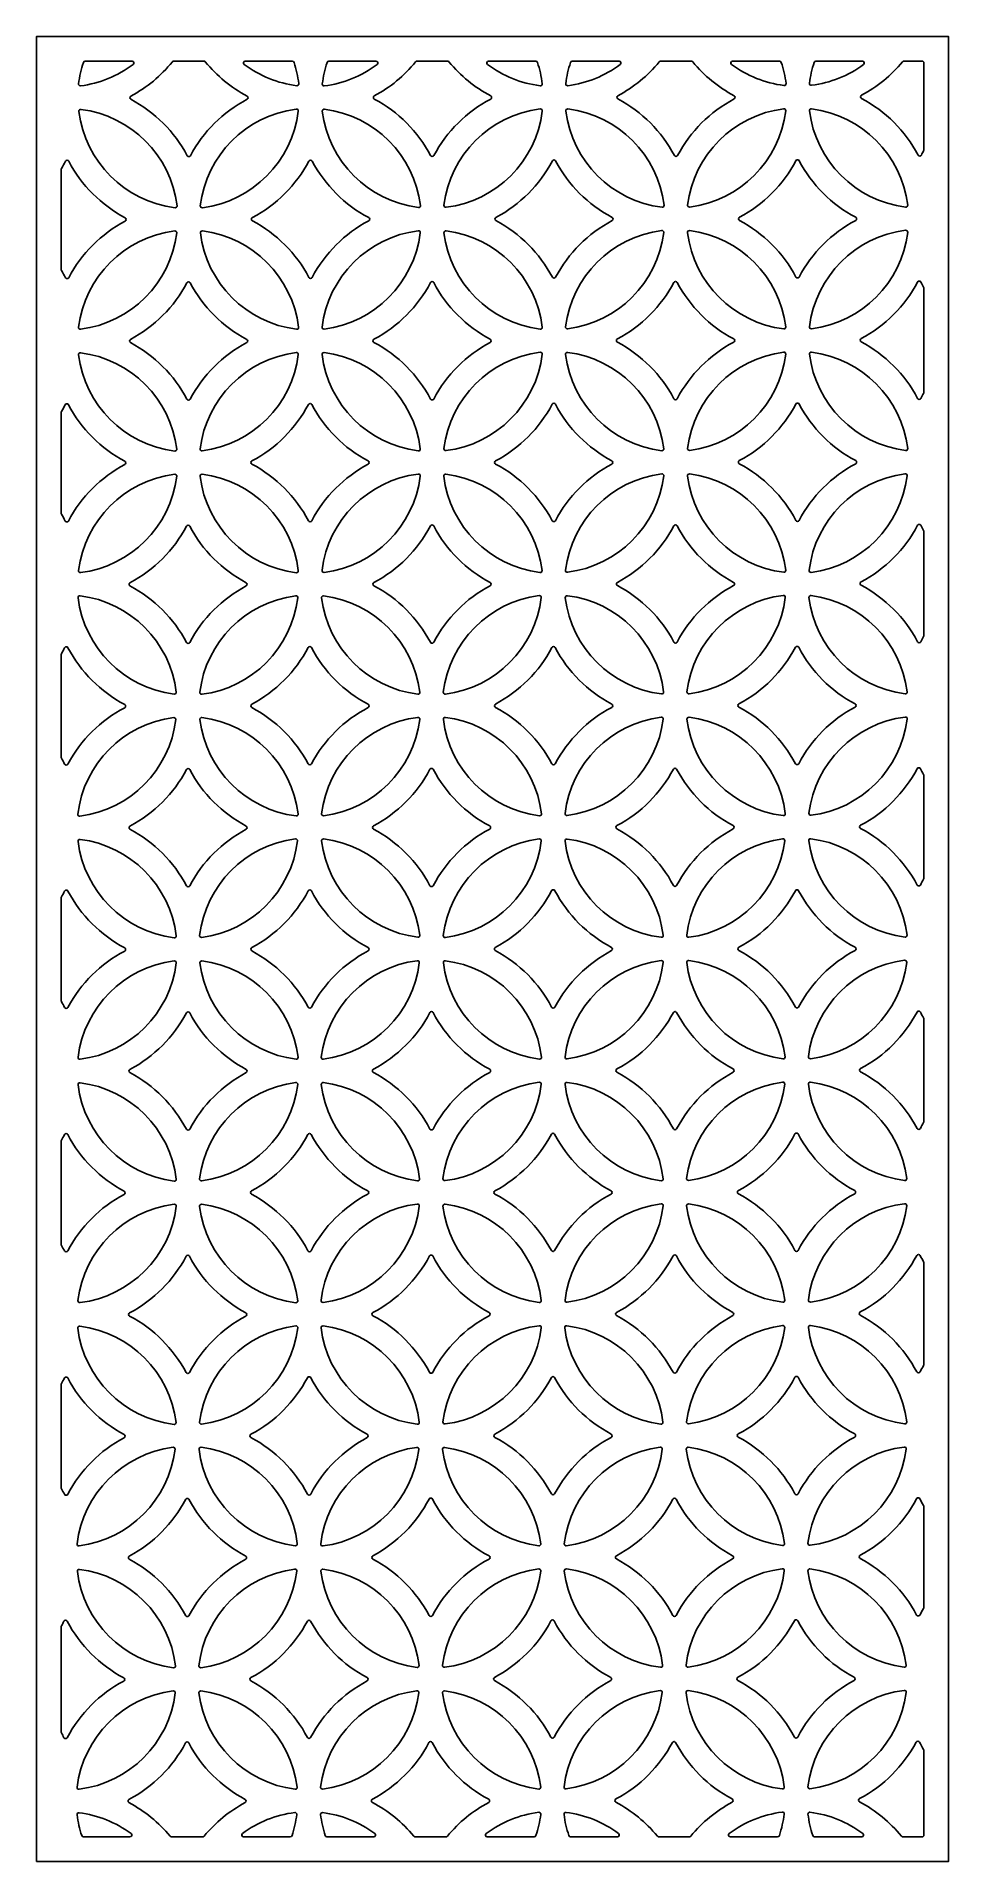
# Model space of a CAD drawing. Header units: millimetres. Extents: x -245 to 755, y -777 to 1223.
import ezdxf

# ---------------------------------------------------------------- set-up
doc = ezdxf.new("R2010")
doc.units = ezdxf.units.MM
doc.layers.add('Default', color=70, linetype='Continuous')

msp = doc.modelspace()

# ---------------------------------------------------------------- linework, layer by layer
at = {"layer": 'Default'}
msp.add_lwpolyline([(-245, -777), (755, -777), (755, 1223), (-245, 1223)], close=True, dxfattribs=at)
for points in [[(-191.7, 1196), (-140.2, 1196, -0.719981), (-139, 1192.4, -0.130249), (-196.7, 1168.9, -0.489352), (-198.9, 1171.2, -0.049607), (-193.6, 1194.6, -0.323204)], [(-96, 1195.3, -0.099886), (-141.5, 1157.7, 0.600317), (-141.5, 1154.2, -0.14973), (-79.8, 1092.4, 0.600317), (-76.2, 1092.4, -0.150338), (-14, 1154.2, 0.603772), (-14, 1157.7, -0.100395), (-59.9, 1195.3, 0.225195), (-61.4, 1196), (-94.5, 1196, 0.225999)], [(-16.1, 1196), (35.5, 1196, -0.322968), (37.4, 1194.6, -0.04915), (42.6, 1171.4, -0.489349), (40.4, 1169.1, -0.130006), (-17.3, 1192.4, -0.721364)], [(75.6, 1196), (127.2, 1196, -0.719533), (128.4, 1192.4, -0.130549), (70.6, 1168.8, -0.489352), (68.4, 1171.1, -0.049795), (73.7, 1194.6, -0.322997)], [(170.7, 1195.3, -0.099414), (125.4, 1157.9, 0.600317), (125.4, 1154.4, -0.14973), (187.2, 1092.6, 0.600317), (190.7, 1092.6, -0.150338), (253, 1154.4, 0.603772), (253, 1157.9, -0.099922), (207.3, 1195.3, 0.224703), (205.7, 1196), (172.3, 1196, 0.225508)], [(250.7, 1196), (302.4, 1196, -0.322601), (304.3, 1194.6, -0.049483), (309.6, 1171.2, -0.489349), (307.4, 1169, -0.130541), (249.5, 1192.4, -0.720566)], [(342.5, 1196), (393.9, 1196, -0.72069), (395.1, 1192.4, -0.129774), (337.6, 1169.1, -0.489352), (335.3, 1171.3, -0.049311), (340.6, 1194.6, -0.323531)], [(437.9, 1195.3, -0.099354), (392.5, 1158.1, 0.602038), (392.5, 1154.6, -0.150335), (454.4, 1092.6, 0.602038), (458, 1092.6, -0.150335), (520, 1154.6, 0.602038), (520, 1158.1, -0.099354), (474.5, 1195.3, 0.224428), (473, 1196), (439.4, 1196, 0.224428)], [(518.3, 1196), (569.7, 1196, -0.323294), (571.6, 1194.6, -0.048854), (576.9, 1171.5, -0.489349), (574.6, 1169.3, -0.129529), (517.1, 1192.4, -0.722078)], [(609.6, 1196), (660.8, 1196, -0.723255), (661.9, 1192.4, -0.128743), (604.8, 1169.5, -0.489349), (602.5, 1171.7, -0.048367), (607.7, 1194.6, -0.32383)], [(704.7, 1195.3, -0.098372), (659.6, 1158.6, 0.602038), (659.6, 1155.1, -0.150335), (721.6, 1093.1, 0.602038), (725.2, 1093.1, -0.008861), (727.7, 1097.7, 0.131349), (728, 1098.7), (728, 1194, 0.414214), (726, 1196), (706.3, 1196, 0.223407)], [(-93, 1035.4, -0.342869), (-198.5, 1140.9, -0.489349), (-196.3, 1143.1, -0.342869), (-90.8, 1037.6, -0.489349)], [(42.1, 1141.2, -0.342866), (-63.1, 1035.4, -0.489352), (-65.4, 1037.6, -0.342866), (39.8, 1143.4, -0.489352)], [(173.9, 1035.6, -0.342869), (68.4, 1141.1, -0.489349), (70.6, 1143.4, -0.342869), (176.1, 1037.9, -0.489349)], [(309.6, 1141.3, -0.342869), (204.1, 1035.8, -0.489349), (201.8, 1038.1, -0.342869), (307.3, 1143.6, -0.489349)], [(440.9, 1035.8, -0.342869), (335.4, 1141.3, -0.489349), (337.6, 1143.6, -0.342869), (443.1, 1038.1, -0.489349)], [(576.5, 1141.6, -0.342869), (471, 1036.1, -0.489349), (468.8, 1038.3, -0.342869), (574.3, 1143.8, -0.489349)], [(708, 1036, -0.342869), (602.5, 1141.5, -0.489349), (604.8, 1143.7, -0.342869), (710.3, 1038.2, -0.489349)], [(-217.7, 966.6, -0.015231), (-213.2, 958.7, 0.602038), (-209.7, 958.7, -0.150335), (-147.7, 1020.7, 0.602038), (-147.7, 1024.3, -0.150335), (-209.7, 1086.3, 0.602038), (-213.2, 1086.3, -0.015231), (-217.7, 1078.4, 0.137834), (-218, 1077.3), (-218, 967.7, 0.137834)], [(53.7, 1086.5, -0.150335), (-8.3, 1024.5, 0.602038), (-8.3, 1021, -0.150335), (53.7, 959, 0.602038), (57.3, 959, -0.150335), (119.3, 1021, 0.602038), (119.3, 1024.5, -0.150335), (57.3, 1086.5, 0.602038)], [(320.7, 1086.7, -0.150335), (258.7, 1024.7, 0.602038), (258.7, 1021.2, -0.150335), (320.7, 959.2, 0.602038), (324.2, 959.2, -0.150335), (386.2, 1021.2, 0.602038), (386.2, 1024.7, -0.150335), (324.2, 1086.7, 0.602038)], [(587.7, 1086.9, -0.150335), (525.7, 1024.9, 0.602038), (525.7, 1021.4, -0.150335), (587.7, 959.4, 0.602038), (591.2, 959.4, -0.150335), (653.2, 1021.4, 0.602038), (653.2, 1024.9, -0.150335), (591.2, 1086.9, 0.602038)], [(-91.1, 1007.7, -0.342869), (-196.6, 902.2, -0.489349), (-198.9, 904.4, -0.342869), (-93.4, 1009.9, -0.489349)], [(40.2, 902.2, -0.342869), (-65.3, 1007.7, -0.489349), (-63.1, 1009.9, -0.342869), (42.4, 904.4, -0.489349)], [(175.8, 1007.9, -0.342869), (70.3, 902.4, -0.489349), (68.1, 904.6, -0.342869), (173.6, 1010.1, -0.489349)], [(307.3, 902.3, -0.342869), (201.8, 1007.8, -0.489349), (204.1, 1010, -0.342869), (309.6, 904.5, -0.489349)], [(442.8, 1008.1, -0.342869), (337.3, 902.6, -0.489349), (335.1, 904.9, -0.342869), (440.6, 1010.4, -0.489349)], [(574.3, 902.5, -0.342869), (468.8, 1008, -0.489349), (471, 1010.3, -0.342869), (576.5, 904.8, -0.489349)], [(710.3, 1008.3, -0.342869), (604.7, 902.8, -0.489349), (602.5, 905, -0.342869), (708, 1010.6, -0.489349)], [(-80, 953.1, -0.150335), (-142, 891.1, 0.602038), (-142, 887.5, -0.150335), (-80, 825.5, 0.602038), (-76.5, 825.5, -0.150335), (-14.5, 887.5, 0.602038), (-14.5, 891.1, -0.150335), (-76.5, 953.1, 0.602038)], [(187, 953.3, -0.150335), (125, 891.3, 0.602038), (125, 887.7, -0.150335), (187, 825.7, 0.602038), (190.5, 825.7, -0.150335), (252.5, 887.7, 0.602038), (252.5, 891.3, -0.150335), (190.5, 953.3, 0.602038)], [(453.9, 953.5, -0.150335), (391.9, 891.5, 0.602038), (391.9, 888, -0.150335), (453.9, 826, 0.602038), (457.5, 826, -0.150335), (519.5, 888, 0.602038), (519.5, 891.5, -0.150335), (457.5, 953.5, 0.602038)], [(727.7, 948.4, -0.010597), (724.7, 953.9, 0.602038), (721.1, 953.9, -0.150335), (659.1, 891.9, 0.602038), (659.1, 888.4, -0.150335), (721.1, 826.4, 0.602038), (724.7, 826.4, -0.010597), (727.7, 831.9, 0.133116), (728, 832.9), (728, 947.4, 0.133116)], [(-93.4, 768.7, -0.342869), (-198.9, 874.2, -0.489349), (-196.6, 876.4, -0.342869), (-91.1, 770.9, -0.489349)], [(42.1, 874.5, -0.342869), (-63.4, 769, -0.489349), (-65.6, 771.2, -0.342869), (39.9, 876.7, -0.489349)], [(173.6, 768.9, -0.342869), (68.1, 874.4, -0.489349), (70.3, 876.6, -0.342869), (175.8, 771.1, -0.489349)], [(309.6, 874.7, -0.342869), (204, 769.2, -0.489349), (201.8, 771.4, -0.342869), (307.3, 876.9, -0.489349)], [(440.6, 769.1, -0.342869), (335.1, 874.6, -0.489349), (337.3, 876.8, -0.342869), (442.8, 771.3, -0.489349)], [(576.5, 874.9, -0.342869), (471, 769.4, -0.489349), (468.8, 771.6, -0.342869), (574.3, 877.1, -0.489349)], [(708, 769.3, -0.342869), (602.5, 874.8, -0.489349), (604.7, 877, -0.342869), (710.3, 771.5, -0.489349)], [(-217.7, 699.4, -0.014223), (-213.5, 692, 0.602038), (-210, 692, -0.150335), (-148, 754, 0.602038), (-148, 757.5, -0.150335), (-210, 819.5, 0.602038), (-213.5, 819.5, -0.014223), (-217.7, 812.1, 0.136807), (-218, 811.1), (-218, 700.4, 0.136807)], [(53.2, 819.8, -0.150335), (-8.8, 757.8, 0.602038), (-8.8, 754.3, -0.150335), (53.2, 692.3, 0.602038), (56.8, 692.3, -0.150335), (118.7, 754.3, 0.602038), (118.7, 757.8, -0.150335), (56.8, 819.8, 0.602038)], [(385.9, 758, -0.150335), (323.9, 820, 0.602038), (320.4, 820, -0.150335), (258.4, 758, 0.602038), (258.4, 754.4, -0.150335), (320.4, 692.4, 0.602038), (323.9, 692.4, -0.150335), (385.9, 754.4, 0.602038)], [(653.2, 758.2, -0.150335), (591.2, 820.2, 0.602038), (587.6, 820.2, -0.150335), (525.6, 758.2, 0.602038), (525.6, 754.7, -0.150335), (587.6, 692.7, 0.602038), (591.2, 692.7, -0.150335), (653.2, 754.7, 0.602038)], [(-91.2, 741, -0.342869), (-196.7, 635.5, -0.489349), (-198.9, 637.7, -0.342869), (-93.4, 743.2, -0.489349)], [(39.9, 635.4, -0.342869), (-65.6, 740.9, -0.489349), (-63.4, 743.2, -0.342869), (42.1, 637.7, -0.489349)], [(175.8, 741.2, -0.342869), (70.3, 635.7, -0.489349), (68.1, 638, -0.342869), (173.6, 743.5, -0.489349)], [(307, 635.6, -0.342869), (201.5, 741.1, -0.489349), (203.8, 743.3, -0.342869), (309.3, 637.8, -0.489349)], [(442.8, 741.4, -0.342869), (337.3, 635.9, -0.489349), (335, 638.2, -0.342869), (440.5, 743.7, -0.489349)], [(574.3, 635.8, -0.342869), (468.8, 741.3, -0.489349), (471, 743.6, -0.342869), (576.5, 638.1, -0.489349)], [(709.6, 741.5, -0.342866), (604.4, 635.7, -0.489352), (602.2, 638, -0.342866), (707.4, 743.8, -0.489352)], [(-80.5, 686.4, -0.150335), (-142.5, 624.4, 0.602038), (-142.5, 620.9, -0.150335), (-80.5, 558.9, 0.602038), (-77, 558.9, -0.150335), (-15, 620.9, 0.602038), (-15, 624.4, -0.150335), (-77, 686.4, 0.602038)], [(252.5, 624.6, -0.150335), (190.5, 686.6, 0.602038), (186.9, 686.6, -0.150335), (124.9, 624.6, 0.602038), (124.9, 621.1, -0.150335), (186.9, 559.1, 0.602038), (190.5, 559.1, -0.150335), (252.5, 621.1, 0.602038)], [(519.4, 624.8, -0.150335), (457.4, 686.8, 0.602038), (453.9, 686.8, -0.150335), (391.9, 624.8, 0.602038), (391.9, 621.3, -0.150335), (453.9, 559.3, 0.602038), (457.4, 559.3, -0.150335), (519.4, 621.3, 0.602038)], [(727.7, 681.7, -0.010674), (724.6, 687.3, 0.602038), (721.1, 687.3, -0.150335), (659.1, 625.3, 0.602038), (659.1, 621.7, -0.150335), (721.1, 559.7, 0.602038), (724.6, 559.7, -0.010674), (727.7, 565.3, 0.133194), (728, 566.3), (728, 680.7, 0.133194)], [(-93.9, 502.4, -0.342869), (-199.4, 607.9, -0.489349), (-197.2, 610.1, -0.342869), (-91.7, 504.6, -0.489349)], [(41.5, 607.8, -0.342866), (-63.7, 502.1, -0.489352), (-65.9, 504.3, -0.342866), (39.3, 610.1, -0.489352)], [(173.1, 502.2, -0.342869), (67.6, 607.7, -0.489349), (69.8, 610, -0.342869), (175.3, 504.5, -0.489349)], [(308.5, 608.1, -0.342866), (203.3, 502.3, -0.489352), (201, 504.5, -0.342866), (306.3, 610.3, -0.489352)], [(440.3, 502.5, -0.342869), (334.8, 608, -0.489349), (337.1, 610.2, -0.342869), (442.6, 504.7, -0.489349)], [(576, 608.2, -0.342869), (470.5, 502.7, -0.489349), (468.2, 505, -0.342869), (573.8, 610.5, -0.489349)], [(707.5, 502.6, -0.342869), (602, 608.1, -0.489349), (604.2, 610.4, -0.342869), (709.7, 504.9, -0.489349)], [(-217.7, 432.2, -0.012511), (-214.1, 425.7, 0.600317), (-210.5, 425.7, -0.150338), (-148.3, 487.4, 0.603772), (-148.3, 490.9, -0.15095), (-210.5, 553.2, 0.603772), (-214.1, 553.2, -0.012616), (-217.7, 546.6, 0.134181), (-218, 545.6), (-218, 433.2, 0.135364)], [(-8.9, 487.6, -0.14973), (52.9, 425.9, 0.600317), (56.4, 425.9, -0.150338), (118.7, 487.6, 0.603772), (118.7, 491.2, -0.15095), (56.4, 553.4, 0.603772), (52.9, 553.4, -0.150338), (-8.9, 491.2, 0.600317)], [(320.2, 553.4, -0.150335), (258.2, 491.4, 0.602038), (258.2, 487.8, -0.150335), (320.2, 425.8, 0.602038), (323.7, 425.8, -0.150335), (385.7, 487.8, 0.602038), (385.7, 491.4, -0.150335), (323.7, 553.4, 0.602038)], [(587.1, 553.6, -0.150335), (525.1, 491.6, 0.602038), (525.1, 488.1, -0.150335), (587.1, 426.1, 0.602038), (590.7, 426.1, -0.150335), (652.6, 488.1, 0.602038), (652.6, 491.6, -0.150335), (590.7, 553.6, 0.602038)], [(-92.2, 474.4, -0.342866), (-197.4, 368.6, -0.489352), (-199.7, 370.9, -0.342866), (-94.4, 476.6, -0.489352)], [(39.6, 368.8, -0.342869), (-65.9, 474.4, -0.489349), (-63.6, 476.6, -0.342869), (41.9, 371.1, -0.489349)], [(175.3, 474.6, -0.342869), (69.8, 369.1, -0.489349), (67.5, 371.3, -0.342869), (173.1, 476.8, -0.489349)], [(306.6, 369.1, -0.342869), (201.1, 474.6, -0.489349), (203.3, 476.8, -0.342869), (308.8, 371.3, -0.489349)], [(442.2, 474.8, -0.342869), (336.7, 369.3, -0.489349), (334.5, 371.5, -0.342869), (440, 477, -0.489349)], [(573.8, 369.2, -0.342869), (468.2, 474.7, -0.489349), (470.5, 476.9, -0.342869), (576, 371.4, -0.489349)], [(709.7, 475, -0.342869), (604.2, 369.5, -0.489349), (602, 371.7, -0.342869), (707.5, 477.2, -0.489349)], [(-80.5, 419.7, -0.150335), (-142.5, 357.7, 0.602038), (-142.5, 354.2, -0.150335), (-80.5, 292.2, 0.602038), (-77, 292.2, -0.150335), (-15, 354.2, 0.602038), (-15, 357.7, -0.150335), (-77, 419.7, 0.602038)], [(186.4, 419.9, -0.150335), (124.4, 357.9, 0.602038), (124.4, 354.4, -0.150335), (186.4, 292.4, 0.602038), (190, 292.4, -0.150335), (251.9, 354.4, 0.602038), (251.9, 357.9, -0.150335), (190, 419.9, 0.602038)], [(453.4, 420.2, -0.150335), (391.4, 358.2, 0.602038), (391.4, 354.6, -0.150335), (453.4, 292.6, 0.602038), (456.9, 292.6, -0.150335), (518.9, 354.6, 0.602038), (518.9, 358.2, -0.150335), (456.9, 420.2, 0.602038)], [(727.7, 414.2, -0.012378), (724.1, 420.6, 0.602038), (720.6, 420.6, -0.150335), (658.6, 358.6, 0.602038), (658.6, 355.1, -0.150335), (720.6, 293.1, 0.602038), (724.1, 293.1, -0.012378), (727.7, 299.5, 0.134928), (728, 300.5), (728, 413.1, 0.134928)], [(-93.9, 235.3, -0.342869), (-199.4, 340.8, -0.489349), (-197.2, 343.1, -0.342869), (-91.7, 237.5, -0.489349)], [(41.2, 341.5, -0.342866), (-64, 235.7, -0.489352), (-66.2, 237.9, -0.342866), (39, 343.7, -0.489352)], [(173, 235.9, -0.342869), (67.5, 341.4, -0.489349), (69.8, 343.6, -0.342869), (175.3, 238.1, -0.489349)], [(308.5, 341.4, -0.342866), (203.3, 235.6, -0.489352), (201, 237.8, -0.342866), (306.2, 343.6, -0.489352)], [(440, 235.8, -0.342869), (334.5, 341.3, -0.489349), (336.7, 343.5, -0.342869), (442.2, 238, -0.489349)], [(575.4, 341.6, -0.342866), (470.2, 235.8, -0.489352), (468, 238, -0.342866), (573.2, 343.8, -0.489352)], [(707.3, 236, -0.342869), (601.8, 341.5, -0.489349), (604, 343.8, -0.342869), (709.5, 238.3, -0.489349)], [(-217.7, 165.4, -0.012435), (-214.1, 159, 0.600317), (-210.5, 159, -0.150338), (-148.3, 220.7, 0.603772), (-148.3, 224.3, -0.15095), (-210.5, 286.5, 0.603772), (-214.1, 286.5, -0.012539), (-217.7, 280, 0.134104), (-218, 278.9), (-218, 166.5, 0.135287)], [(-8.9, 220.9, -0.14973), (52.9, 159.2, 0.600317), (56.4, 159.2, -0.150338), (118.6, 220.9, 0.603772), (118.7, 224.5, -0.15095), (56.4, 286.7, 0.603772), (52.9, 286.7, -0.150338), (-8.9, 224.5, 0.600317)], [(258.1, 221.2, -0.14973), (319.8, 159.4, 0.600317), (323.4, 159.4, -0.150338), (385.6, 221.2, 0.603772), (385.6, 224.7, -0.15095), (323.4, 286.9, 0.603772), (319.8, 286.9, -0.150338), (258.1, 224.7, 0.600317)], [(587.1, 286.9, -0.150335), (525.1, 224.9, 0.602038), (525.1, 221.4, -0.150335), (587.1, 159.4, 0.602038), (590.6, 159.4, -0.150335), (652.6, 221.4, 0.602038), (652.6, 224.9, -0.150335), (590.6, 286.9, 0.602038)], [(-91.7, 207.7, -0.342869), (-197.2, 102.2, -0.489349), (-199.4, 104.4, -0.342869), (-93.9, 209.9, -0.489349)], [(39.6, 102.2, -0.342869), (-65.9, 207.7, -0.489349), (-63.7, 209.9, -0.342869), (41.8, 104.4, -0.489349)], [(174.7, 207.9, -0.342866), (69.5, 102.2, -0.489352), (67.3, 104.4, -0.342866), (172.5, 210.2, -0.489352)], [(306.6, 102.4, -0.342869), (201.1, 207.9, -0.489349), (203.3, 210.1, -0.342869), (308.8, 104.6, -0.489349)], [(442.2, 208.1, -0.342869), (336.7, 102.6, -0.489349), (334.5, 104.8, -0.342869), (440, 210.3, -0.489349)], [(573.5, 102.6, -0.342869), (468, 208.1, -0.489349), (470.3, 210.3, -0.342869), (575.8, 104.8, -0.489349)], [(709.2, 208.3, -0.342869), (603.7, 102.8, -0.489349), (601.4, 105.1, -0.342869), (706.9, 210.6, -0.489349)], [(-80.6, 153, -0.150335), (-142.6, 91, 0.602038), (-142.6, 87.5, -0.150335), (-80.6, 25.5, 0.602038), (-77, 25.5, -0.150335), (-15, 87.5, 0.602038), (-15, 91, -0.150335), (-77, 153, 0.602038)], [(186.4, 153.3, -0.150335), (124.4, 91.3, 0.602038), (124.4, 87.7, -0.150335), (186.4, 25.7, 0.602038), (189.9, 25.7, -0.150335), (251.9, 87.7, 0.602038), (251.9, 91.3, -0.150335), (189.9, 153.3, 0.602038)], [(453.4, 153.5, -0.150335), (391.4, 91.5, 0.602038), (391.4, 87.9, -0.150335), (453.4, 25.9, 0.602038), (456.9, 25.9, -0.150335), (518.9, 87.9, 0.602038), (518.9, 91.5, -0.150335), (456.9, 153.5, 0.602038)], [(727.7, 147.4, -0.012453), (724.1, 153.9, 0.602038), (720.5, 153.9, -0.150335), (658.5, 91.9, 0.602038), (658.5, 88.4, -0.150335), (720.5, 26.4, 0.602038), (724.1, 26.4, -0.012453), (727.7, 32.9, 0.135005), (728, 33.9), (728, 146.4, 0.135005)], [(-93.9, -31.4, -0.342869), (-199.4, 74.1, -0.489349), (-197.2, 76.4, -0.342869), (-91.7, -29.1, -0.489349)], [(41.5, 74.5, -0.342869), (-64, -31.1, -0.489349), (-66.2, -28.8, -0.342869), (39.3, 76.7, -0.489349)], [(172.8, -31.1, -0.342869), (67.3, 74.5, -0.489349), (69.5, 76.7, -0.342869), (175.1, -28.8, -0.489349)], [(308.5, 74.7, -0.342869), (203, -30.8, -0.489349), (200.7, -28.6, -0.342869), (306.2, 76.9, -0.489349)], [(440, -30.9, -0.342869), (334.5, 74.6, -0.489349), (336.7, 76.8, -0.342869), (442.2, -28.7, -0.489349)], [(575.4, 74.9, -0.342869), (469.9, -30.6, -0.489349), (467.7, -28.4, -0.342869), (573.2, 77.1, -0.489349)], [(706.9, -30.7, -0.342869), (601.4, 74.8, -0.489349), (603.7, 77, -0.342869), (709.2, -28.5, -0.489349)], [(-217.7, -101.8, -0.011706), (-214.3, -107.9, 0.602038), (-210.8, -107.9, -0.150335), (-148.8, -45.9, 0.602038), (-148.8, -42.4, -0.150335), (-210.8, 19.6, 0.602038), (-214.3, 19.6, -0.011706), (-217.7, 13.5, 0.134244), (-218, 12.5), (-218, -100.8, 0.134244)], [(52.6, 19.8, -0.150335), (-9.3, -42.2, 0.602038), (-9.3, -45.7, -0.150335), (52.6, -107.7, 0.602038), (56.2, -107.7, -0.150335), (118.2, -45.7, 0.602038), (118.2, -42.2, -0.150335), (56.2, 19.8, 0.602038)], [(319.6, 20, -0.150335), (257.6, -42, 0.602038), (257.6, -45.5, -0.150335), (319.6, -107.5, 0.602038), (323.1, -107.5, -0.150335), (385.1, -45.5, 0.602038), (385.1, -42, -0.150335), (323.1, 20, 0.602038)], [(586.6, 20.3, -0.150335), (524.6, -41.7, 0.602038), (524.6, -45.3, -0.150335), (586.6, -107.3, 0.602038), (590.1, -107.3, -0.150335), (652.1, -45.3, 0.602038), (652.1, -41.7, -0.150335), (590.1, 20.3, 0.602038)], [(-91.7, -59, -0.342869), (-197.2, -164.5, -0.489349), (-199.5, -162.3, -0.342869), (-94, -56.8, -0.489349)], [(39.3, -164.6, -0.342869), (-66.2, -59.1, -0.489349), (-64, -56.8, -0.342869), (41.5, -162.4, -0.489349)], [(174.7, -58.8, -0.342869), (69.2, -164.3, -0.489349), (67, -162, -0.342869), (172.5, -56.5, -0.489349)], [(306.2, -164.4, -0.342869), (200.7, -58.9, -0.489349), (203, -56.6, -0.342869), (308.5, -162.1, -0.489349)], [(442.2, -58.6, -0.342869), (336.7, -164.1, -0.489349), (334.5, -161.8, -0.342869), (440, -56.3, -0.489349)], [(573.2, -164.1, -0.342869), (467.7, -58.6, -0.489349), (469.9, -56.4, -0.342869), (575.4, -161.9, -0.489349)], [(709.2, -58.4, -0.342869), (603.7, -163.9, -0.489349), (601.4, -161.6, -0.342869), (706.9, -56.1, -0.489349)], [(-15.4, -175.7, -0.150335), (-77.3, -113.7, 0.602038), (-80.9, -113.7, -0.150335), (-142.9, -175.7, 0.602038), (-142.9, -179.3, -0.150335), (-80.9, -241.2, 0.602038), (-77.3, -241.2, -0.150335), (-15.4, -179.3, 0.602038)], [(185.9, -113.4, -0.150335), (123.9, -175.4, 0.602038), (123.9, -178.9, -0.150335), (185.9, -240.9, 0.602038), (189.4, -240.9, -0.150335), (251.4, -178.9, 0.602038), (251.4, -175.4, -0.150335), (189.4, -113.4, 0.602038)], [(518.6, -175.3, -0.150335), (456.6, -113.3, 0.602038), (453, -113.3, -0.150335), (391, -175.3, 0.602038), (391, -178.8, -0.150335), (453, -240.8, 0.602038), (456.6, -240.8, -0.150335), (518.6, -178.8, 0.602038)], [(727.7, -119.8, -0.013473), (723.8, -112.8, 0.602038), (720.2, -112.8, -0.150335), (658.2, -174.8, 0.602038), (658.2, -178.4, -0.150335), (720.2, -240.4, 0.602038), (723.8, -240.4, -0.013473), (727.7, -233.4, 0.136043), (728, -232.3), (728, -120.9, 0.136043)], [(-94.2, -298.1, -0.342869), (-199.8, -192.6, -0.489349), (-197.5, -190.4, -0.342869), (-92, -295.9, -0.489349)], [(41.5, -192.2, -0.342869), (-64, -297.7, -0.489349), (-66.2, -295.5, -0.342869), (39.3, -190, -0.489349)], [(172.5, -297.8, -0.342869), (67, -192.3, -0.489349), (69.2, -190.1, -0.342869), (174.7, -295.6, -0.489349)], [(308.5, -192, -0.342869), (203, -297.5, -0.489349), (200.7, -295.3, -0.342869), (306.2, -189.8, -0.489349)], [(439.7, -297.7, -0.342869), (334.2, -192.2, -0.489349), (336.4, -189.9, -0.342869), (441.9, -295.4, -0.489349)], [(575.4, -191.8, -0.342869), (469.9, -297.3, -0.489349), (467.7, -295.1, -0.342869), (573.2, -189.6, -0.489349)], [(706.9, -297.4, -0.342869), (601.4, -191.9, -0.489349), (603.7, -189.7, -0.342869), (709.2, -295.2, -0.489349)], [(-217.7, -368.6, -0.01163), (-214.3, -374.6, 0.602038), (-210.8, -374.6, -0.150335), (-148.8, -312.6, 0.602038), (-148.8, -309.1, -0.150335), (-210.8, -247.1, 0.602038), (-214.3, -247.1, -0.01163), (-217.7, -253.1, 0.134166), (-218, -254.2), (-218, -367.5, 0.134166)], [(52.1, -246.8, -0.150335), (-9.9, -308.8, 0.602038), (-9.9, -312.4, -0.150335), (52.1, -374.4, 0.602038), (55.7, -374.4, -0.150335), (117.7, -312.4, 0.602038), (117.7, -308.8, -0.150335), (55.7, -246.8, 0.602038)], [(385.1, -308.6, -0.150335), (323.1, -246.7, 0.602038), (319.6, -246.7, -0.150335), (257.6, -308.6, 0.602038), (257.6, -312.2, -0.150335), (319.6, -374.2, 0.602038), (323.1, -374.2, -0.150335), (385.1, -312.2, 0.602038)], [(652.1, -308.4, -0.150335), (590.1, -246.4, 0.602038), (586.5, -246.4, -0.150335), (524.5, -308.4, 0.602038), (524.5, -312, -0.150335), (586.5, -374, 0.602038), (590.1, -374, -0.150335), (652.1, -312, 0.602038)], [(-93.1, -325.3, -0.342866), (-198.3, -431.1, -0.489352), (-200.5, -428.9, -0.342866), (-95.3, -323.1, -0.489352)], [(38.7, -430.9, -0.342869), (-66.8, -325.4, -0.489349), (-64.5, -323.1, -0.342869), (41, -428.6, -0.489349)], [(174.2, -325.4, -0.342866), (69, -431.2, -0.489352), (66.7, -428.9, -0.342866), (171.9, -323.2, -0.489352)], [(305.7, -431, -0.342869), (200.2, -325.5, -0.489349), (202.5, -323.3, -0.342869), (308, -428.8, -0.489349)], [(441.1, -325.2, -0.342866), (335.9, -431, -0.489352), (333.7, -428.7, -0.342866), (438.9, -322.9, -0.489352)], [(573, -430.7, -0.342869), (467.5, -325.2, -0.489349), (469.7, -323, -0.342869), (575.2, -428.5, -0.489349)], [(708.6, -325, -0.342869), (603.1, -430.5, -0.489349), (600.9, -428.3, -0.342869), (706.4, -322.8, -0.489349)], [(-143.2, -445.8, -0.14973), (-81.4, -507.6, 0.600317), (-77.9, -507.6, -0.150338), (-15.6, -445.8, 0.603772), (-15.6, -442.3, -0.15095), (-77.9, -380.1, 0.603772), (-81.4, -380.1, -0.150338), (-143.2, -442.3, 0.600317)], [(123.8, -445.6, -0.14973), (185.6, -507.4, 0.600317), (189.1, -507.4, -0.150338), (251.3, -445.6, 0.603772), (251.3, -442.1, -0.15095), (189.1, -379.8, 0.603772), (185.5, -379.8, -0.150338), (123.8, -442.1, 0.600317)], [(452.8, -379.9, -0.150335), (390.8, -441.9, 0.602038), (390.8, -445.4, -0.150335), (452.8, -507.4, 0.602038), (456.3, -507.4, -0.150335), (518.3, -445.4, 0.602038), (518.3, -441.9, -0.150335), (456.3, -379.9, 0.602038)], [(727.7, -386.8, -0.014212), (723.5, -379.4, 0.602038), (720, -379.4, -0.150335), (658, -441.4, 0.602038), (658, -444.9, -0.150335), (720, -506.9, 0.602038), (723.5, -506.9, -0.014212), (727.7, -499.6, 0.136795), (728, -498.5), (728, -387.8, 0.136795)], [(-94.7, -564.6, -0.342869), (-200.2, -459.1, -0.489349), (-198, -456.9, -0.342869), (-92.5, -562.4, -0.489349)], [(40.4, -458.8, -0.342866), (-64.8, -564.6, -0.489352), (-67, -562.4, -0.342866), (38.2, -456.6, -0.489352)], [(172.3, -564.4, -0.342869), (66.8, -458.9, -0.489349), (69, -456.7, -0.342869), (174.5, -562.2, -0.489349)], [(307.9, -458.7, -0.342869), (202.4, -564.2, -0.489349), (200.2, -561.9, -0.342869), (305.7, -456.4, -0.489349)], [(439.2, -564.2, -0.342869), (333.7, -458.7, -0.489349), (336, -456.4, -0.342869), (441.5, -561.9, -0.489349)], [(574.9, -458.4, -0.342869), (469.4, -564, -0.489349), (467.2, -561.7, -0.342869), (572.7, -456.2, -0.489349)], [(706.4, -564, -0.342869), (600.9, -458.5, -0.489349), (603.1, -456.3, -0.342869), (708.6, -561.8, -0.489349)], [(-218, -519.9), (-218, -635.1, 0.132424), (-217.7, -636.1, -0.009918), (-214.9, -641.3, 0.602038), (-211.3, -641.3, -0.150335), (-149.3, -579.3, 0.602038), (-149.3, -575.7, -0.150335), (-211.3, -513.7, 0.602038), (-214.9, -513.7, -0.009918), (-217.7, -518.9, 0.132424)], [(52.1, -513.5, -0.150335), (-9.9, -575.5, 0.602038), (-9.9, -579.1, -0.150335), (52.1, -641.1, 0.602038), (55.6, -641.1, -0.150335), (117.6, -579.1, 0.602038), (117.6, -575.5, -0.150335), (55.6, -513.5, 0.602038)], [(319.1, -513.3, -0.150335), (257.1, -575.3, 0.602038), (257.1, -578.8, -0.150335), (319.1, -640.8, 0.602038), (322.6, -640.8, -0.150335), (384.6, -578.8, 0.602038), (384.6, -575.3, -0.150335), (322.6, -513.3, 0.602038)], [(586, -513.1, -0.150335), (524, -575.1, 0.602038), (524, -578.6, -0.150335), (586, -640.6, 0.602038), (589.6, -640.6, -0.150335), (651.6, -578.6, 0.602038), (651.6, -575.1, -0.150335), (589.6, -513.1, 0.602038)], [(-92.8, -592.3, -0.342869), (-198.3, -697.8, -0.489349), (-200.5, -695.6, -0.342869), (-95, -590.1, -0.489349)], [(38.5, -697.8, -0.342869), (-67, -592.3, -0.489349), (-64.7, -590.1, -0.342869), (40.8, -695.6, -0.489349)], [(174.2, -592.1, -0.342869), (68.7, -697.6, -0.489349), (66.5, -695.4, -0.342869), (172, -589.9, -0.489349)], [(305.7, -697.7, -0.342869), (200.2, -592.2, -0.489349), (202.4, -590, -0.342869), (307.9, -695.5, -0.489349)], [(441.1, -591.9, -0.342869), (335.6, -697.4, -0.489349), (333.4, -695.2, -0.342869), (438.9, -589.7, -0.489349)], [(572.7, -697.5, -0.342869), (467.2, -592, -0.489349), (469.4, -589.7, -0.342869), (574.9, -695.3, -0.489349)], [(708.6, -591.7, -0.342869), (603.1, -697.2, -0.489349), (600.9, -695, -0.342869), (706.4, -589.5, -0.489349)], [(-61.3, -749.3, -0.09861), (-16.1, -712.5, 0.602038), (-16.1, -709, -0.150335), (-78.1, -647, 0.602038), (-81.6, -647, -0.150335), (-143.6, -709, 0.602038), (-143.6, -712.5, -0.09861), (-98.5, -749.3, 0.223654), (-96.9, -750), (-62.8, -750, 0.223654)], [(205.5, -749.3, -0.099085), (250.8, -712.3, 0.602038), (250.8, -708.7, -0.150335), (188.9, -646.7, 0.602038), (185.3, -646.7, -0.150335), (123.3, -708.7, 0.602038), (123.3, -712.3, -0.099085), (168.7, -749.3, 0.224148), (170.2, -750), (204, -750, 0.224148)], [(472.3, -749.3, -0.099559), (517.8, -712.1, 0.602038), (517.8, -708.5, -0.150335), (455.8, -646.5, 0.602038), (452.3, -646.5, -0.150335), (390.3, -708.5, 0.602038), (390.3, -712.1, -0.099559), (435.8, -749.3, 0.224641), (437.3, -750), (470.7, -750, 0.224641)], [(727.7, -654.3, -0.015887), (723, -646.1, 0.602038), (719.5, -646.1, -0.150335), (657.5, -708.1, 0.602038), (657.5, -711.6, -0.100537), (703.4, -749.3, 0.225659), (704.9, -750), (726, -750, 0.414214), (728, -748), (728, -655.3, 0.138502)], [(-142.5, -750), (-193.5, -750, -0.32413), (-195.4, -748.6, -0.048095), (-200.5, -725.9, -0.489349), (-198.3, -723.6, -0.128302), (-141.3, -746.4, -0.723916)], [(33.3, -750), (-18, -750, -0.722225), (-19.2, -746.4, -0.129431), (38.2, -723.3, -0.489349), (40.4, -725.5, -0.048793), (35.2, -748.6, -0.323361)], [(124.8, -750), (73.5, -750, -0.323597), (71.6, -748.6, -0.048579), (66.5, -725.6, -0.489349), (68.7, -723.4, -0.129085), (126, -746.4, -0.722743)], [(300.7, -750), (249.2, -750, -0.721226), (248, -746.4, -0.130099), (305.7, -723.1, -0.489349), (307.9, -725.4, -0.049208), (302.6, -748.6, -0.322904)], [(392.1, -750), (340.6, -750, -0.323064), (338.7, -748.6, -0.049062), (333.4, -725.4, -0.489349), (335.6, -723.2, -0.129865), (393.3, -746.4, -0.721575)], [(567.6, -750), (515.8, -750, -0.720066), (514.6, -746.4, -0.130875), (572.6, -722.9, -0.489349), (574.9, -725.1, -0.049692), (569.5, -748.6, -0.322371)], [(659.8, -750), (608.1, -750, -0.322604), (606.2, -748.6, -0.04948), (600.9, -725.2, -0.489349), (603.1, -723, -0.130536), (661, -746.4, -0.720573)]]:
    msp.add_lwpolyline(points, format="xyb", close=True, dxfattribs=at)

doc.saveas('drawing.dxf')
